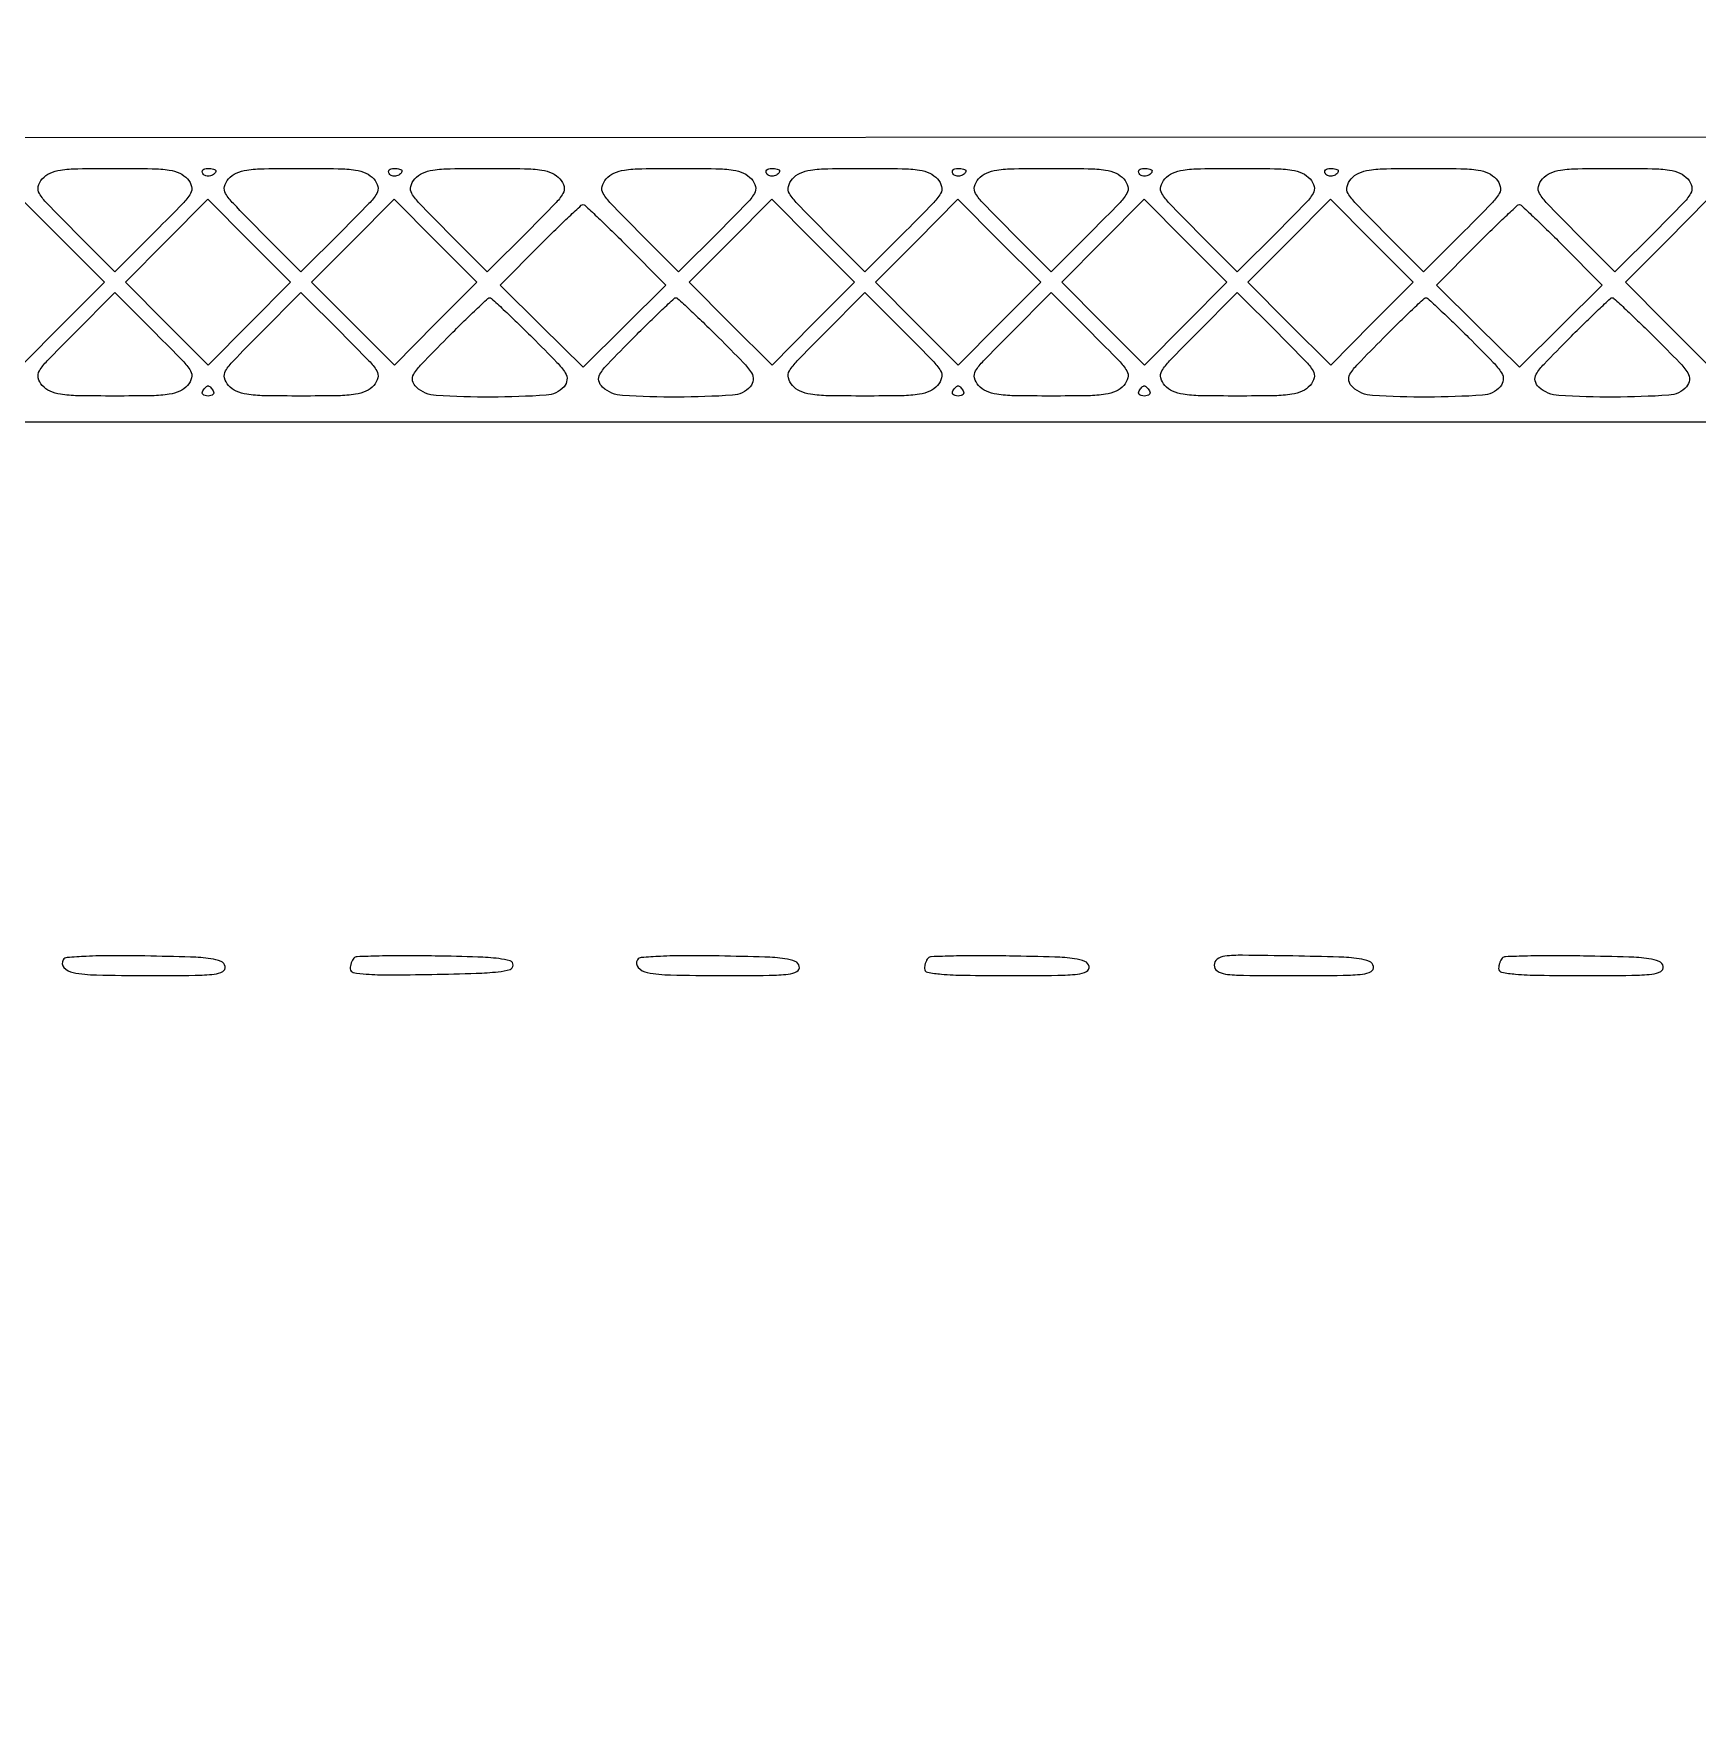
# Model space of a CAD drawing. Extents: x 0 to 836, y 5 to 589.
# Drawn here: x 629.41 to 656.61, y 486.92 to 514.54 of the extents above; entities that cross this region are included whole.
import ezdxf

# ---------------------------------------------------------------- set-up
doc = ezdxf.new("R2010")
doc.units = 0
doc.header["$MEASUREMENT"] = 0

msp = doc.modelspace()

# ---------------------------------------------------------------- linework, layer by layer
for points in [[(201.712326, 537.783562, -0.000001), (217.055896, 537.76491, -0.426088)], [(546.957638, 269.095817, -0.000001), (546.976289, 285.583213, -0.415883)], [(835.446278, 121.592707, -0.000059), (835.429914, 203.53197, -0.00002), (835.42504, 321.569549), (835.424938, 588.3084), (835.769253, 588.3084, 0.013775), (835.969061, 588.313906, 0.121919), (836.052736, 588.339582, 0.232745), (836.087862, 588.394014, 0.064289), (836.086534, 588.49875), (836.0595, 588.6891), (420.497259, 588.710259, 0.000013), (261.145696, 588.714318, 0.000021), (126.989856, 588.708632)], [(718.0002, 320.588723, -0.000011), (717.997333, 194.273324, -0.000202)], [(604.852986, 529.408162, -0.000002), (620.423836, 529.389509, -0.550615)], [(308.18842, 529.408162, -0.000002), (322.638019, 529.38951, -0.415836)], [(238.738155, 529.614638, -0.000002), (224.300981, 529.63329, -0.415836)], [(531.796111, 538.074638, -0.000002), (517.6951, 538.093291, -0.426056)], [(413.368417, 538.074638, -0.000002), (399.676779, 538.093291, -0.415815)], [(693.315638, 481.579418, -0.000002), (693.334294, 494.031443, -0.550517)], [(336.166934, 548.220763, -0.000002), (326.827688, 548.233536, -0.413812)], [(693.109162, 421.684687, -0.000002), (693.090507, 409.236574, -0.415775)], [(689.941022, 529.408162, -0.000003), (701.809045, 529.389505, -0.550493)], [(383.716206, 529.408162, -0.000003), (394.123716, 529.389504, -0.425916)], [(604.231838, 387.151416, -0.000003), (604.250494, 398.693431, -0.41574)], [(624.386963, 547.911742, -0.000008), (634.425797, 547.933006, -0.000377)], [(718.164575, 211.571705, 0.000026), (718.1694, 303.889409)], [(702.264644, 191.1114), (702.243472, 351.987169), (702.2223, 512.862937), (661.556209, 512.849834), (620.890119, 512.836731), (620.863609, 513.157512, 0.026954), (620.843222, 513.306107, 0.068539), (620.808319, 513.408976, 0.101462), (620.757379, 513.473778, 0.129485), (620.68905, 513.50635, 0.121912), (620.615088, 513.502253, 0.211929), (620.569515, 513.462632, 0.094469), (620.546543, 513.37233, 0.015182), (620.541, 513.189803), (620.541, 512.8452), (567.3699, 512.8452), (514.1988, 512.8452)], [(594.172024, 508.1922), (607.356512, 508.1922), (620.541, 508.1922), (620.541, 507.170797, 0.00316), (620.544843, 506.562736, 0.033853), (620.564628, 506.316933, 0.124338), (620.609931, 506.208393, 0.286837), (620.68905, 506.177769, 0.225405), (620.768939, 506.236356, 0.082163), (620.815678, 506.372508, 0.031659), (620.842802, 506.633832, 0.004033), (620.860935, 507.199172), (620.88477, 508.1922), (659.290485, 508.1922)]]:
    msp.add_lwpolyline(points, format="xyb")
for points in [[(631.923214, 512.164517, -0.1221), (631.989324, 512.041337, -0.202118), (631.972042, 511.92644, -0.05597), (631.844447, 511.762028, -0.0034), (631.406261, 511.317843), (630.73267, 510.644252), (630.062339, 511.318539, -0.003427), (629.627111, 511.762376, -0.055773), (629.499758, 511.927379, -0.200635), (629.482386, 512.042422, -0.122971), (629.548015, 512.165213, -0.10066), (629.675646, 512.25917, -0.072566), (629.845605, 512.309715, -0.031899), (630.129073, 512.332558, -0.004158), (630.7353, 512.3376, -0.004148), (631.342459, 512.332563, -0.032035), (631.625528, 512.309688, -0.073036), (631.795261, 512.258945, -0.100062)], [(632.385, 512.300293, -0.211827), (632.361008, 512.246202, -0.127879), (632.297785, 512.213171, -0.122608), (632.224424, 512.214412, -0.191362), (632.174353, 512.25162, -0.136093), (632.164856, 512.284272, -0.190788), (632.175567, 512.312343, -0.140899), (632.206517, 512.331288, -0.067432), (632.253107, 512.3376, -0.026751), (632.303646, 512.334894, -0.042195), (632.346256, 512.326641, -0.051652), (632.376287, 512.314686, -0.279105)], [(634.968814, 512.164517, -0.1221), (635.034924, 512.041337, -0.202118), (635.017642, 511.92644, -0.05597), (634.890047, 511.762028, -0.0034), (634.451861, 511.317843), (633.77827, 510.644252), (633.107939, 511.318539, -0.003427), (632.672711, 511.762376, -0.055773), (632.545358, 511.927379, -0.200635), (632.527986, 512.042422, -0.122971), (632.593615, 512.165213, -0.10066), (632.721246, 512.25917, -0.072566), (632.891205, 512.309715, -0.031899), (633.174673, 512.332558, -0.004158), (633.7809, 512.3376, -0.004148), (634.388059, 512.332563, -0.032035), (634.671128, 512.309688, -0.073036), (634.840861, 512.258945, -0.100062)], [(635.4306, 512.300293, -0.211827), (635.406608, 512.246202, -0.127879), (635.343385, 512.213171, -0.122608), (635.270024, 512.214412, -0.191362), (635.219953, 512.25162, -0.136093), (635.210456, 512.284272, -0.190788), (635.221167, 512.312343, -0.140899), (635.252117, 512.331288, -0.067432), (635.298707, 512.3376, -0.026751), (635.349246, 512.334894, -0.042195), (635.391856, 512.326641, -0.051652), (635.421887, 512.314686, -0.279105)], [(638.014414, 512.164517, -0.1221), (638.080524, 512.041337, -0.202118), (638.063242, 511.92644, -0.05597), (637.935647, 511.762028, -0.0034), (637.497461, 511.317843), (636.82387, 510.644252), (636.153539, 511.318539, -0.003427), (635.718311, 511.762376, -0.055773), (635.590958, 511.927379, -0.200635), (635.573586, 512.042422, -0.122971), (635.639215, 512.165213, -0.10066), (635.766846, 512.25917, -0.072566), (635.936805, 512.309715, -0.031899), (636.220273, 512.332558, -0.004158), (636.8265, 512.3376, -0.004148), (637.433659, 512.332563, -0.032035), (637.716728, 512.309688, -0.073036), (637.886461, 512.258945, -0.100062)], [(641.144614, 512.164517, -0.1221), (641.210724, 512.041337, -0.202118), (641.193442, 511.92644, -0.05597), (641.065847, 511.762028, -0.0034), (640.627661, 511.317843), (639.95407, 510.644252), (639.283739, 511.318539, -0.003427), (638.848511, 511.762376, -0.055773), (638.721158, 511.927379, -0.200635), (638.703786, 512.042422, -0.122971), (638.769415, 512.165213, -0.10066), (638.897046, 512.25917, -0.072566), (639.067005, 512.309715, -0.031899), (639.350473, 512.332558, -0.004158), (639.9567, 512.3376, -0.004148), (640.563859, 512.332563, -0.032035), (640.846928, 512.309688, -0.073036), (641.016661, 512.258945, -0.100062)], [(641.6064, 512.300293, -0.211827), (641.582408, 512.246202, -0.127879), (641.519185, 512.213171, -0.122608), (641.445824, 512.214412, -0.191362), (641.395753, 512.25162, -0.136093), (641.386256, 512.284272, -0.190788), (641.396967, 512.312343, -0.140899), (641.427917, 512.331288, -0.067432), (641.474507, 512.3376, -0.026751), (641.525046, 512.334894, -0.042195), (641.567656, 512.326641, -0.051652), (641.597687, 512.314686, -0.279105)], [(644.190214, 512.164517, -0.1221), (644.256324, 512.041337, -0.202118), (644.239042, 511.92644, -0.05597), (644.111447, 511.762028, -0.0034), (643.673261, 511.317843), (642.99967, 510.644252), (642.329339, 511.318539, -0.003427), (641.894111, 511.762376, -0.055773), (641.766758, 511.927379, -0.200635), (641.749386, 512.042422, -0.122971), (641.815015, 512.165213, -0.10066), (641.942646, 512.25917, -0.072566), (642.112605, 512.309715, -0.031899), (642.396073, 512.332558, -0.004158), (643.0023, 512.3376, -0.004148), (643.609459, 512.332563, -0.032035), (643.892528, 512.309688, -0.073036), (644.062261, 512.258945, -0.100062)], [(644.652, 512.300293, -0.211827), (644.628008, 512.246202, -0.127879), (644.564785, 512.213171, -0.122608), (644.491424, 512.214412, -0.191362), (644.441353, 512.25162, -0.136093), (644.431856, 512.284272, -0.190788), (644.442567, 512.312343, -0.140899), (644.473517, 512.331288, -0.067432), (644.520107, 512.3376, -0.026751), (644.570646, 512.334894, -0.042195), (644.613256, 512.326641, -0.051652), (644.643287, 512.314686, -0.279105)], [(647.235814, 512.164517, -0.1221), (647.301924, 512.041337, -0.202118), (647.284642, 511.92644, -0.05597), (647.157047, 511.762028, -0.0034), (646.718861, 511.317843), (646.04527, 510.644252), (645.374939, 511.318539, -0.003427), (644.939711, 511.762376, -0.055773), (644.812358, 511.927379, -0.200635), (644.794986, 512.042422, -0.122971), (644.860615, 512.165213, -0.10066), (644.988246, 512.25917, -0.072566), (645.158205, 512.309715, -0.031899), (645.441673, 512.332558, -0.004158), (646.0479, 512.3376, -0.004148), (646.655059, 512.332563, -0.032035), (646.938128, 512.309688, -0.073036), (647.107861, 512.258945, -0.100062)], [(647.6976, 512.300293, -0.211827), (647.673608, 512.246202, -0.127879), (647.610385, 512.213171, -0.122608), (647.537024, 512.214412, -0.191362), (647.486953, 512.25162, -0.136093), (647.477456, 512.284272, -0.190788), (647.488167, 512.312343, -0.140899), (647.519117, 512.331288, -0.067432), (647.565707, 512.3376, -0.026751), (647.616246, 512.334894, -0.042195), (647.658856, 512.326641, -0.051652), (647.688887, 512.314686, -0.279105)], [(650.281414, 512.164517, -0.1221), (650.347524, 512.041337, -0.202118), (650.330242, 511.92644, -0.05597), (650.202647, 511.762028, -0.0034), (649.764461, 511.317843), (649.09087, 510.644252), (648.420539, 511.318539, -0.003427), (647.985311, 511.762376, -0.055773), (647.857958, 511.927379, -0.200635), (647.840586, 512.042422, -0.122971), (647.906215, 512.165213, -0.10066), (648.033846, 512.25917, -0.072566), (648.203805, 512.309715, -0.031899), (648.487273, 512.332558, -0.004158), (649.0935, 512.3376, -0.004148), (649.700659, 512.332563, -0.032035), (649.983728, 512.309688, -0.073036), (650.153461, 512.258945, -0.100062)], [(650.7432, 512.300293, -0.211827), (650.719208, 512.246202, -0.127879), (650.655985, 512.213171, -0.122608), (650.582624, 512.214412, -0.191362), (650.532553, 512.25162, -0.136093), (650.523056, 512.284272, -0.190788), (650.533767, 512.312343, -0.140899), (650.564717, 512.331288, -0.067432), (650.611307, 512.3376, -0.026751), (650.661846, 512.334894, -0.042195), (650.704456, 512.326641, -0.051652), (650.734487, 512.314686, -0.279105)], [(653.327014, 512.164517, -0.1221), (653.393124, 512.041337, -0.202118), (653.375842, 511.92644, -0.05597), (653.248247, 511.762028, -0.0034), (652.810061, 511.317843), (652.13647, 510.644252), (651.466139, 511.318539, -0.003427), (651.030911, 511.762376, -0.055773), (650.903558, 511.927379, -0.200635), (650.886186, 512.042422, -0.122971), (650.951815, 512.165213, -0.10066), (651.079446, 512.25917, -0.072566), (651.249405, 512.309715, -0.031899), (651.532873, 512.332558, -0.004158), (652.1391, 512.3376, -0.004148), (652.746259, 512.332563, -0.032035), (653.029328, 512.309688, -0.073036), (653.199061, 512.258945, -0.100062)], [(656.457214, 512.164517, -0.1221), (656.523324, 512.041337, -0.202118), (656.506042, 511.92644, -0.05597), (656.378447, 511.762028, -0.0034), (655.940261, 511.317843), (655.26667, 510.644252), (654.596339, 511.318539, -0.003427), (654.161111, 511.762376, -0.055773), (654.033758, 511.927379, -0.200635), (654.016386, 512.042422, -0.122971), (654.082015, 512.165213, -0.10066), (654.209646, 512.25917, -0.072566), (654.379605, 512.309715, -0.031899), (654.663073, 512.332558, -0.004158), (655.2693, 512.3376, -0.004148), (655.876459, 512.332563, -0.032035), (656.159528, 512.309688, -0.073036), (656.329261, 512.258945, -0.100062)], [(639.091591, 511.087821), (639.745313, 510.430243), (639.068457, 509.757356), (638.3916, 509.084469), (637.714743, 509.757356), (637.037887, 510.430243), (637.691609, 511.087821, -0.00331), (637.945535, 511.339887, -0.005234), (638.166891, 511.552236, -0.001538), (638.360865, 511.733337, -0.189215), (638.3916, 511.7454, -0.189215), (638.422335, 511.733337, -0.001538), (638.616309, 511.552236, -0.005234), (638.837665, 511.339887, -0.00331)], [(654.404191, 511.087821), (655.057913, 510.430243), (654.381057, 509.757356), (653.7042, 509.084469), (653.027343, 509.757356), (652.350487, 510.430243), (653.004209, 511.087821, -0.00331), (653.258135, 511.339887, -0.005234), (653.479491, 511.552236, -0.001538), (653.673465, 511.733337, -0.189215), (653.7042, 511.7454, -0.189215), (653.734935, 511.733337, -0.001538), (653.928909, 511.552236, -0.005234), (654.150265, 511.339887, -0.00331)], [(631.923214, 508.788283, -0.100062), (631.795261, 508.693855, -0.073036), (631.625528, 508.643112, -0.032035), (631.342459, 508.620237, -0.004148), (630.7353, 508.6152, -0.004158), (630.129073, 508.620242, -0.031899), (629.845605, 508.643085, -0.072566), (629.675646, 508.69363, -0.10066), (629.548015, 508.787587, -0.122971), (629.482386, 508.910378, -0.200635), (629.499758, 509.025421, -0.055773), (629.627111, 509.190424, -0.003427), (630.062339, 509.634261), (630.73267, 510.308548), (631.406261, 509.634957, -0.0034), (631.844447, 509.190772, -0.05597), (631.972042, 509.02636, -0.202118), (631.989324, 508.911463, -0.1221)], [(634.968814, 508.788283, -0.100062), (634.840861, 508.693855, -0.073036), (634.671128, 508.643112, -0.032035), (634.388059, 508.620237, -0.004148), (633.7809, 508.6152, -0.004158), (633.174673, 508.620242, -0.031899), (632.891205, 508.643085, -0.072566), (632.721246, 508.69363, -0.10066), (632.593615, 508.787587, -0.122971), (632.527986, 508.910378, -0.200635), (632.545358, 509.025421, -0.055773), (632.672711, 509.190424, -0.003427), (633.107939, 509.634261), (633.77827, 510.308548), (634.451861, 509.634957, -0.0034), (634.890047, 509.190772, -0.05597), (635.017642, 509.02636, -0.202118), (635.034924, 508.911463, -0.1221)], [(637.56265, 509.57115, -0.004145), (637.96432, 509.16516, -0.049961), (638.101014, 508.9933, -0.168757), (638.128973, 508.877909, -0.161102), (638.08016, 508.76745, -0.19588), (637.789905, 508.627823, -0.014413), (636.889223, 508.598374, -0.015267), (635.991151, 508.622331, -0.171235), (635.666684, 508.758132, -0.151641), (635.604213, 508.863724, -0.199808), (635.621983, 508.973028, -0.05311), (635.750707, 509.138303, -0.003657), (636.165638, 509.561832, -0.00302), (636.420508, 509.815128, -0.004798), (636.642027, 510.028499, -0.001295), (636.836627, 510.211423, -0.190218), (636.864944, 510.2226, -0.188666), (636.893312, 510.211501, -0.001307), (637.08739, 510.031236, -0.004806), (637.308394, 509.820872, -0.003027)], [(640.60825, 509.57115, -0.004145), (641.00992, 509.16516, -0.049961), (641.146614, 508.9933, -0.168757), (641.174573, 508.877909, -0.161102), (641.12576, 508.76745, -0.19588), (640.835505, 508.627823, -0.014413), (639.934823, 508.598374, -0.015267), (639.036751, 508.622331, -0.171235), (638.712284, 508.758132, -0.151641), (638.649813, 508.863724, -0.199808), (638.667583, 508.973028, -0.05311), (638.796307, 509.138303, -0.003657), (639.211238, 509.561832, -0.00302), (639.466108, 509.815128, -0.004798), (639.687627, 510.028499, -0.001295), (639.882227, 510.211423, -0.190218), (639.910544, 510.2226, -0.188666), (639.938912, 510.211501, -0.001307), (640.13299, 510.031236, -0.004806), (640.353994, 509.820872, -0.003027)], [(644.190214, 508.788283, -0.100062), (644.062261, 508.693855, -0.073036), (643.892528, 508.643112, -0.032035), (643.609459, 508.620237, -0.004148), (643.0023, 508.6152, -0.004158), (642.396073, 508.620242, -0.031899), (642.112605, 508.643085, -0.072566), (641.942646, 508.69363, -0.10066), (641.815015, 508.787587, -0.122971), (641.749386, 508.910378, -0.200635), (641.766758, 509.025421, -0.055773), (641.894111, 509.190424, -0.003427), (642.329339, 509.634261), (642.99967, 510.308548), (643.673261, 509.634957, -0.0034), (644.111447, 509.190772, -0.05597), (644.239042, 509.02636, -0.202118), (644.256324, 508.911463, -0.1221)], [(647.235814, 508.788283, -0.100062), (647.107861, 508.693855, -0.073036), (646.938128, 508.643112, -0.032035), (646.655059, 508.620237, -0.004148), (646.0479, 508.6152, -0.004158), (645.441673, 508.620242, -0.031899), (645.158205, 508.643085, -0.072566), (644.988246, 508.69363, -0.10066), (644.860615, 508.787587, -0.122971), (644.794986, 508.910378, -0.200635), (644.812358, 509.025421, -0.055773), (644.939711, 509.190424, -0.003427), (645.374939, 509.634261), (646.04527, 510.308548), (646.718861, 509.634957, -0.0034), (647.157047, 509.190772, -0.05597), (647.284642, 509.02636, -0.202118), (647.301924, 508.911463, -0.1221)], [(650.281414, 508.788283, -0.100062), (650.153461, 508.693855, -0.073036), (649.983728, 508.643112, -0.032035), (649.700659, 508.620237, -0.004148), (649.0935, 508.6152, -0.004158), (648.487273, 508.620242, -0.031899), (648.203805, 508.643085, -0.072566), (648.033846, 508.69363, -0.10066), (647.906215, 508.787587, -0.122971), (647.840586, 508.910378, -0.200635), (647.857958, 509.025421, -0.055773), (647.985311, 509.190424, -0.003427), (648.420539, 509.634261), (649.09087, 510.308548), (649.764461, 509.634957, -0.0034), (650.202647, 509.190772, -0.05597), (650.330242, 509.02636, -0.202118), (650.347524, 508.911463, -0.1221)], [(652.87525, 509.57115, -0.004145), (653.27692, 509.16516, -0.049961), (653.413614, 508.9933, -0.168757), (653.441573, 508.877909, -0.161102), (653.39276, 508.76745, -0.19588), (653.102505, 508.627823, -0.014413), (652.201823, 508.598374, -0.015267), (651.303751, 508.622331, -0.171235), (650.979284, 508.758132, -0.151641), (650.916813, 508.863724, -0.199808), (650.934583, 508.973028, -0.05311), (651.063307, 509.138303, -0.003657), (651.478238, 509.561832, -0.00302), (651.733108, 509.815128, -0.004798), (651.954627, 510.028499, -0.001295), (652.149227, 510.211423, -0.190218), (652.177544, 510.2226, -0.188666), (652.205912, 510.211501, -0.001307), (652.39999, 510.031236, -0.004806), (652.620994, 509.820872, -0.003027)], [(655.92085, 509.57115, -0.004145), (656.32252, 509.16516, -0.049961), (656.459214, 508.9933, -0.168757), (656.487173, 508.877909, -0.161102), (656.43836, 508.76745, -0.19588), (656.148105, 508.627823, -0.014413), (655.247423, 508.598374, -0.015267), (654.349351, 508.622331, -0.171235), (654.024884, 508.758132, -0.151641), (653.962413, 508.863724, -0.199808), (653.980183, 508.973028, -0.05311), (654.108907, 509.138303, -0.003657), (654.523838, 509.561832, -0.00302), (654.778708, 509.815128, -0.004798), (655.000227, 510.028499, -0.001295), (655.194827, 510.211423, -0.190218), (655.223144, 510.2226, -0.188666), (655.251512, 510.211501, -0.001307), (655.44559, 510.031236, -0.004806), (655.666594, 509.820872, -0.003027)], [(632.3427, 508.6998, -0.146489), (632.35133, 508.667703, -0.191582), (632.339417, 508.640051, -0.134005), (632.306714, 508.621372, -0.063222), (632.2581, 508.6152, -0.063222), (632.209486, 508.621372, -0.134005), (632.176783, 508.640051, -0.191582), (632.16487, 508.667703, -0.146489), (632.1735, 508.6998, -0.025622), (632.195888, 508.732189, -0.032351), (632.219919, 508.759549, -0.033983), (632.242305, 508.779082, -0.163822), (632.2581, 508.7844, -0.163822), (632.273895, 508.779082, -0.033983), (632.296281, 508.759549, -0.032351), (632.320312, 508.732189, -0.025622)], [(644.6097, 508.6998, -0.146489), (644.61833, 508.667703, -0.191582), (644.606417, 508.640051, -0.134005), (644.573714, 508.621372, -0.063222), (644.5251, 508.6152, -0.063222), (644.476486, 508.621372, -0.134005), (644.443783, 508.640051, -0.191582), (644.43187, 508.667703, -0.146489), (644.4405, 508.6998, -0.025622), (644.462888, 508.732189, -0.032351), (644.486919, 508.759549, -0.033983), (644.509305, 508.779082, -0.163822), (644.5251, 508.7844, -0.163822), (644.540895, 508.779082, -0.033983), (644.563281, 508.759549, -0.032351), (644.587312, 508.732189, -0.025622)], [(647.6553, 508.6998, -0.146489), (647.66393, 508.667703, -0.191582), (647.652017, 508.640051, -0.134005), (647.619314, 508.621372, -0.063222), (647.5707, 508.6152, -0.063222), (647.522086, 508.621372, -0.134005), (647.489383, 508.640051, -0.191582), (647.47747, 508.667703, -0.146489), (647.4861, 508.6998, -0.025622), (647.508488, 508.732189, -0.032351), (647.532519, 508.759549, -0.033983), (647.554905, 508.779082, -0.163822), (647.5707, 508.7844, -0.163822), (647.586495, 508.779082, -0.033983), (647.608881, 508.759549, -0.032351), (647.632912, 508.732189, -0.025622)], [(629.890641, 499.395969, 0.335536), (629.9024, 499.271086, 0.162372), (630.050873, 499.188521, 0.041067), (630.43352, 499.14878, 0.00535), (631.254096, 499.14, 0.002325), (632.045326, 499.143679, 0.026378), (632.357585, 499.163078, 0.093365), (632.49938, 499.207092, 0.329527), (632.538186, 499.28805, 0.252044), (632.471421, 499.370031, 0.065989), (632.301942, 499.415434, 0.02513), (631.974165, 499.441618, 0.002822), (631.227017, 499.459419, 0.00498), (630.679668, 499.463917, 0.011426), (630.267577, 499.453781, 0.007288), (629.953564, 499.434281, 0.239589)], [(634.643116, 499.424116, 0.076915), (634.62067, 499.393451, 0.038267), (634.601789, 499.349023, 0.03683), (634.588913, 499.298956, 0.044554), (634.5846, 499.250652, 0.359227), (634.634073, 499.190677, 0.030669), (634.846628, 499.16289, 0.018402), (635.2152, 499.151138, 0.00314), (635.91705, 499.159002, 0.003018), (636.644892, 499.176123, 0.020677), (637.002392, 499.201513, 0.04193), (637.197602, 499.240284, 0.334423), (637.2495, 499.3092, 0.330168), (637.198689, 499.37776, 0.044496), (637.01215, 499.416792, 0.021579), (636.669454, 499.442261, 0.003193), (635.975566, 499.459366, 0.00437), (635.483052, 499.464056, 0.006808), (635.058661, 499.458609, 0.002536), (634.696024, 499.447174, 0.189419)], [(639.281241, 499.395969, 0.335536), (639.293, 499.271086, 0.162372), (639.441473, 499.188521, 0.041067), (639.82412, 499.14878, 0.00535), (640.644696, 499.14, 0.002325), (641.435926, 499.143679, 0.026378), (641.748185, 499.163078, 0.093365), (641.88998, 499.207092, 0.329527), (641.928786, 499.28805, 0.252044), (641.862021, 499.370031, 0.065989), (641.692542, 499.415434, 0.02513), (641.364765, 499.441618, 0.002822), (640.617617, 499.459419, 0.00498), (640.070268, 499.463917, 0.011426), (639.658177, 499.453781, 0.007288), (639.344164, 499.434281, 0.239589)], [(644.033716, 499.424116, 0.07583), (644.011273, 499.393593, 0.038397), (643.992389, 499.349654, 0.037021), (643.979512, 499.300282, 0.045312), (643.9752, 499.2528, 0.360635), (644.024249, 499.193641, 0.025897), (644.251313, 499.162904, 0.017431), (644.633609, 499.144576, 0.003262), (645.335003, 499.14, 0.002229), (646.15599, 499.143659, 0.025463), (646.479042, 499.163011, 0.089261), (646.626418, 499.206796, 0.335169), (646.666386, 499.28805, 0.25126), (646.599876, 499.369964, 0.066494), (646.431567, 499.415404, 0.02531), (646.106064, 499.441595, 0.002851), (645.365099, 499.459366, 0.004374), (644.872994, 499.464056, 0.006813), (644.448948, 499.458609, 0.00254), (644.08662, 499.447174, 0.18941)], [(648.7128, 499.311403, 0.246211), (648.763242, 499.215176, 0.119511), (648.896521, 499.163902, 0.030265), (649.192372, 499.143497, 0.002087), (650.030303, 499.14, 0.002314), (650.824675, 499.143677, 0.026279), (651.138073, 499.16307, 0.092921), (651.280455, 499.207061, 0.330137), (651.319386, 499.28805, 0.252541), (651.252458, 499.370074, 0.065668), (651.082229, 499.415453, 0.025016), (650.752994, 499.441633, 0.002804), (650.001883, 499.459453, 0.002061), (649.176717, 499.471, 0.031064), (648.890132, 499.456015, 0.126764), (648.762, 499.406828, 0.24262)], [(653.424316, 499.424116, 0.07583), (653.401873, 499.393593, 0.038397), (653.382989, 499.349654, 0.037021), (653.370112, 499.300282, 0.045312), (653.3658, 499.2528, 0.360635), (653.414849, 499.193641, 0.025897), (653.641913, 499.162904, 0.017431), (654.024209, 499.144576, 0.003262), (654.725603, 499.14, 0.002229), (655.54659, 499.143659, 0.025463), (655.869642, 499.163011, 0.089261), (656.017018, 499.206796, 0.335169), (656.056986, 499.28805, 0.25126), (655.990476, 499.369964, 0.066494), (655.822167, 499.415404, 0.02531), (655.496664, 499.441595, 0.002851), (654.755699, 499.459366, 0.004374), (654.263594, 499.464056, 0.006813), (653.839548, 499.458609, 0.00254), (653.47722, 499.447174, 0.18941)]]:
    msp.add_lwpolyline(points, format="xyb", close=True)
for points in [[(629.8893, 509.7996), (629.21513, 509.121452), (628.53833, 509.798252), (627.86153, 510.475052), (628.5357, 511.1532), (629.20987, 511.831348), (629.88667, 511.154548), (630.56347, 510.477748)], [(632.9349, 509.7996), (632.26073, 509.121452), (631.58393, 509.798252), (630.90713, 510.475052), (631.5813, 511.1532), (632.25547, 511.831348), (632.93227, 511.154548), (633.60907, 510.477748)], [(635.9805, 509.7996), (635.30633, 509.121452), (634.62953, 509.798252), (633.95273, 510.475052), (634.6269, 511.1532), (635.30107, 511.831348), (635.97787, 511.154548), (636.65467, 510.477748)], [(642.1563, 509.7996), (641.48213, 509.121452), (640.80533, 509.798252), (640.12853, 510.475052), (640.8027, 511.1532), (641.47687, 511.831348), (642.15367, 511.154548), (642.83047, 510.477748)], [(645.2019, 509.7996), (644.52773, 509.121452), (643.85093, 509.798252), (643.17413, 510.475052), (643.8483, 511.1532), (644.52247, 511.831348), (645.19927, 511.154548), (645.87607, 510.477748)], [(648.2475, 509.7996), (647.57333, 509.121452), (646.89653, 509.798252), (646.21973, 510.475052), (646.8939, 511.1532), (647.56807, 511.831348), (648.24487, 511.154548), (648.92167, 510.477748)], [(651.2931, 509.7996), (650.61893, 509.121452), (649.94213, 509.798252), (649.26533, 510.475052), (649.9395, 511.1532), (650.61367, 511.831348), (651.29047, 511.154548), (651.96727, 510.477748)], [(657.4689, 509.7996), (656.79473, 509.121452), (656.11793, 509.798252), (655.44113, 510.475052), (656.1153, 511.1532), (656.78947, 511.831348), (657.46627, 511.154548), (658.14307, 510.477748)]]:
    msp.add_lwpolyline(points, close=True)

doc.saveas('drawing.dxf')
